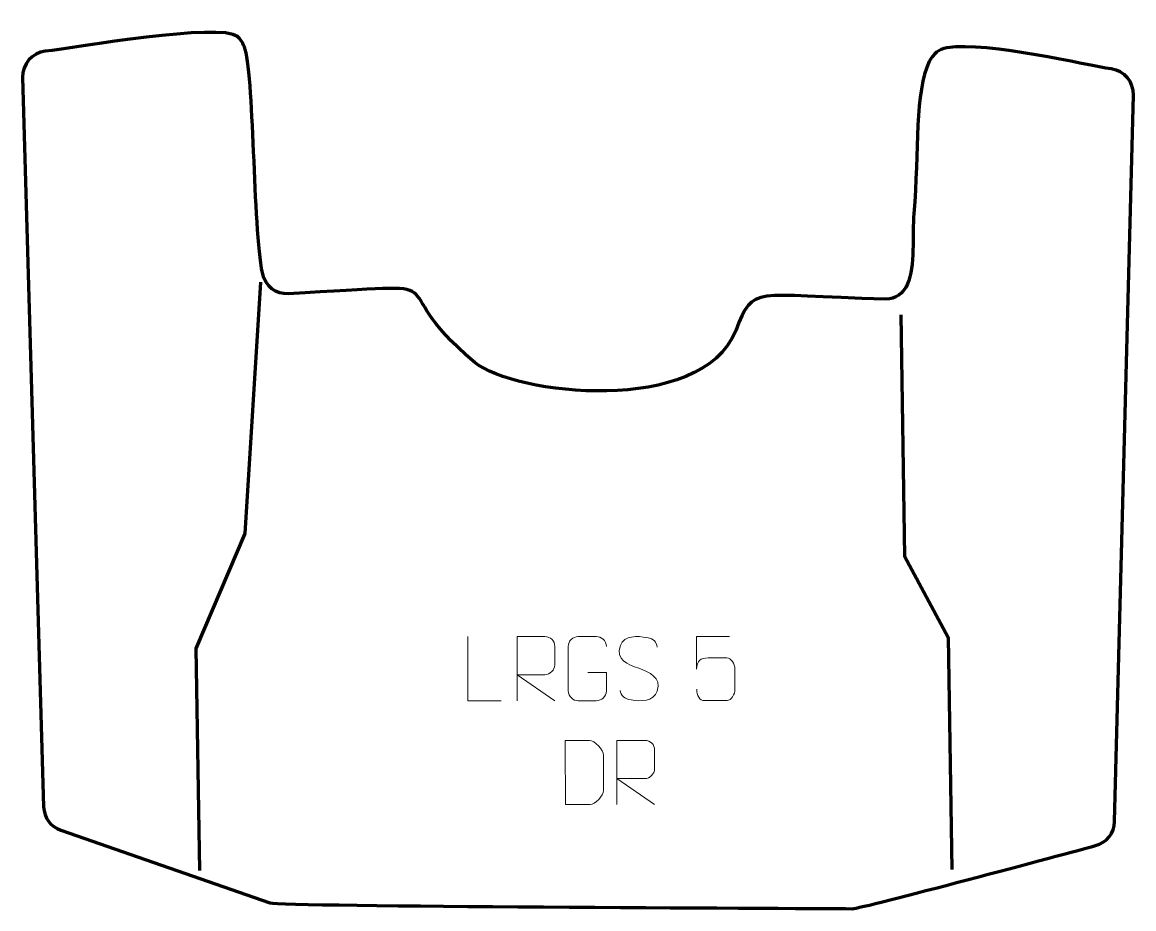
# Model space of a CAD drawing. Header units: millimetres. Extents: x 2039 to 2472, y -359 to -14.
import ezdxf

# ---------------------------------------------------------------- set-up
doc = ezdxf.new("R2010")
doc.units = ezdxf.units.MM
doc.header["$MEASUREMENT"] = 0
doc.layers.add('layer 1', color=7, linetype='Continuous')
doc.layers.add('layer 2', color=7, linetype='Continuous')

msp = doc.modelspace()

# ---------------------------------------------------------------- linework, layer by layer
at = {"layer": 'layer 1', "color": 230, "lineweight": 200}
msp.add_open_spline([(2048.0353, -25.4502), (2059.6868, -24.0766), (2116.0887, -14.1444), (2122.8512, -19.7585), (2122.8512, -19.7585), (2123.9147, -20.6414), (2124.7922, -21.9765), (2125.5162, -23.6888), (2125.5162, -23.6888), (2129.4071, -32.8917), (2128.9102, -94.3689), (2132.5396, -111.72), (2132.5396, -111.72), (2133.7073, -117.3026), (2137.9388, -120.0876), (2142.6247, -119.8396), (2142.6247, -119.8396), (2215.8608, -115.9629), (2175.9941, -113.8596), (2215.1912, -146.5222), (2215.1912, -146.5222), (2230.4455, -159.2334), (2303.2579, -167.5778), (2316.759, -134.2228), (2316.759, -134.2228), (2324.1367, -115.9958), (2322.2571, -120.7138), (2375.1852, -121.9034), (2375.1852, -121.9034), (2379.0723, -121.9908), (2381.9063, -119.8539), (2383.6264, -115.9984), (2383.6264, -115.9984), (2386.7052, -109.0979), (2385.4046, -97.0782), (2386.1096, -88.5423), (2386.1096, -88.5423), (2388.1052, -64.3823), (2386.3835, -40.922), (2392.0988, -29.4764), (2392.0988, -29.4764), (2393.5938, -26.4826), (2395.791, -24.5759), (2398.9908, -24.0986), (2398.9908, -24.0986), (2415.3107, -21.6638), (2453.5595, -31.0151), (2462.9674, -32.3361), (2462.9674, -32.3361), (2468.0272, -33.0466), (2471.706, -37.3904), (2471.5735, -42.4983), (2471.5735, -42.4983), (2471.5735, -42.4983), (2464.2383, -325.2311), (2464.2383, -325.2311), (2464.2383, -325.2311), (2464.1212, -329.7441), (2461.1525, -333.4936), (2456.7866, -334.6425), (2456.7866, -334.6425), (2446.4017, -337.3753), (2365.4395, -359.2061), (2362.1687, -359.1807), (2362.1687, -359.1807), (2339.7656, -359.0067), (2139.5652, -358.3113), (2135.4634, -356.8873), (2135.4634, -356.8873), (2135.4634, -356.8873), (2054.107, -328.6452), (2054.107, -328.6452), (2054.107, -328.6452), (2050.106, -327.2563), (2047.5125, -323.7198), (2047.3905, -319.4864), (2047.3905, -319.4864), (2047.3905, -319.4864), (2039.2102, -35.6695), (2039.2102, -35.6695), (2039.2102, -35.6695), (2039.0605, -30.4743), (2042.8737, -26.0587), (2048.0353, -25.4502)], degree=3, knots=[0, 0, 0, 0, 0.04545455, 0.04545455, 0.04545455, 0.04545455, 0.09090909, 0.09090909, 0.09090909, 0.09090909, 0.13636364, 0.13636364, 0.13636364, 0.13636364, 0.18181818, 0.18181818, 0.18181818, 0.18181818, 0.22727273, 0.22727273, 0.22727273, 0.22727273, 0.27272727, 0.27272727, 0.27272727, 0.27272727, 0.31818182, 0.31818182, 0.31818182, 0.31818182, 0.36363636, 0.36363636, 0.36363636, 0.36363636, 0.40909091, 0.40909091, 0.40909091, 0.40909091, 0.45454545, 0.45454545, 0.45454545, 0.45454545, 0.5, 0.5, 0.5, 0.5, 0.54545455, 0.54545455, 0.54545455, 0.54545455, 0.59090909, 0.59090909, 0.59090909, 0.59090909, 0.63636364, 0.63636364, 0.63636364, 0.63636364, 0.68181818, 0.68181818, 0.68181818, 0.68181818, 0.72727273, 0.72727273, 0.72727273, 0.72727273, 0.77272727, 0.77272727, 0.77272727, 0.77272727, 0.81818182, 0.81818182, 0.81818182, 0.81818182, 0.86363636, 0.86363636, 0.86363636, 0.86363636, 0.90909091, 0.90909091, 0.90909091, 0.90909091, 1, 1, 1, 1], dxfattribs=at)
at = {"layer": 'layer 1', "color": 250, "lineweight": 9}
for points, knots in [([(2225.4899, -278.2217), (2225.4899, -278.2217), (2212.5408, -278.2217), (2212.5408, -278.2217), (2212.5408, -278.2217), (2212.5408, -278.2217), (2212.5408, -253.2681), (2212.5408, -253.2681)], [0, 0, 0, 0, 0.33333333, 0.33333333, 0.33333333, 0.33333333, 1, 1, 1, 1]), ([(2231.6833, -278.2216), (2231.6833, -278.2216), (2231.6833, -253.2681), (2231.6833, -253.2681), (2231.6833, -253.2681), (2235.2781, -253.2681), (2238.8736, -253.2681), (2242.4688, -253.2681), (2242.4688, -253.2681), (2244.7941, -253.3058), (2246.3514, -254.7958), (2246.3473, -257.1622), (2246.3473, -257.1622), (2246.3469, -259.1977), (2246.3469, -262.2571), (2246.3473, -264.2931), (2246.3473, -264.2931), (2246.3408, -266.1686), (2244.5285, -268.1104), (2242.519, -268.1295), (2242.519, -268.1295), (2242.519, -268.1295), (2231.6833, -268.1295), (2231.6833, -268.1295), (2231.6833, -268.1295), (2231.6833, -268.1295), (2246.338, -278.2216), (2246.338, -278.2216)], [0, 0, 0, 0, 0.125, 0.125, 0.125, 0.125, 0.25, 0.25, 0.25, 0.25, 0.375, 0.375, 0.375, 0.375, 0.5, 0.5, 0.5, 0.5, 0.625, 0.625, 0.625, 0.625, 0.75, 0.75, 0.75, 0.75, 1, 1, 1, 1]), ([(2259.2703, -267.2359), (2259.2703, -267.2359), (2266.4384, -267.2359), (2266.4384, -267.2359), (2266.4384, -267.2359), (2266.4384, -267.2359), (2266.4384, -274.404), (2266.4384, -274.404), (2266.4384, -274.404), (2266.2987, -276.7274), (2264.6215, -278.207), (2262.4737, -278.2178), (2262.4737, -278.2178), (2260.1419, -278.2174), (2257.8099, -278.2174), (2255.4784, -278.2178), (2255.4784, -278.2178), (2253.5535, -278.3232), (2251.5813, -276.4387), (2251.5925, -274.4214), (2251.5925, -274.4214), (2251.5929, -268.6513), (2251.5929, -262.8816), (2251.5925, -257.1123), (2251.5925, -257.1123), (2251.5967, -254.9742), (2253.3435, -253.255), (2255.4958, -253.2684), (2255.4958, -253.2684), (2257.8215, -253.2684), (2260.1476, -253.2684), (2262.4737, -253.2684), (2262.4737, -253.2684), (2264.4204, -253.233), (2266.4118, -254.7245), (2266.4384, -257.1622)], [0, 0, 0, 0, 0.1, 0.1, 0.1, 0.1, 0.2, 0.2, 0.2, 0.2, 0.3, 0.3, 0.3, 0.3, 0.4, 0.4, 0.4, 0.4, 0.5, 0.5, 0.5, 0.5, 0.6, 0.6, 0.6, 0.6, 0.7, 0.7, 0.7, 0.7, 0.8, 0.8, 0.8, 0.8, 1, 1, 1, 1]), ([(2279.0209, -265.571), (2274.7726, -264.1006), (2269.8645, -262.3048), (2271.8696, -256.7845), (2271.8696, -256.7845), (2273.3731, -252.6446), (2278.5867, -253.0331), (2282.1903, -253.6342), (2282.1903, -253.6342), (2285.0509, -254.1114), (2285.9156, -255.3246), (2286.2262, -257.4087)], [0, 0, 0, 0, 0.25, 0.25, 0.25, 0.25, 0.5, 0.5, 0.5, 0.5, 1, 1, 1, 1]), ([(2314.4096, -253.2901), (2314.4096, -253.2901), (2301.5579, -253.2901), (2301.5579, -253.2901), (2301.5579, -253.2901), (2301.5582, -257.5207), (2301.5582, -261.7516), (2301.5579, -265.9828), (2301.5579, -265.9828), (2301.5576, -262.6727), (2303.1886, -261.6009), (2306.0006, -261.5404), (2306.0006, -261.5404), (2308.4402, -261.5401), (2310.8797, -261.5401), (2313.3189, -261.5404), (2313.3189, -261.5404), (2314.9687, -261.5336), (2316.4436, -263.9141), (2316.4721, -265.9828), (2316.4721, -265.9828), (2316.4718, -268.5701), (2316.4718, -271.1577), (2316.4721, -273.7454), (2316.4721, -273.7454), (2316.5183, -275.7048), (2315.0189, -278.1411), (2313.393, -278.1996), (2313.393, -278.1996), (2311.4365, -278.1993), (2306.5415, -278.1993), (2304.5845, -278.1996), (2304.5845, -278.1996), (2302.739, -278.2084), (2301.6319, -276.2436), (2301.6111, -273.6925)], [0, 0, 0, 0, 0.1, 0.1, 0.1, 0.1, 0.2, 0.2, 0.2, 0.2, 0.3, 0.3, 0.3, 0.3, 0.4, 0.4, 0.4, 0.4, 0.5, 0.5, 0.5, 0.5, 0.6, 0.6, 0.6, 0.6, 0.7, 0.7, 0.7, 0.7, 0.8, 0.8, 0.8, 0.8, 1, 1, 1, 1]), ([(2279.0209, -265.5711), (2283.0395, -267.2178), (2288.069, -269.1061), (2286.235, -274.4664), (2286.235, -274.4664), (2284.7752, -278.7328), (2279.8644, -278.4761), (2276.1383, -277.9214), (2276.1383, -277.9214), (2273.3883, -277.5116), (2272.1674, -276.2981), (2271.7894, -274.1859)], [0, 0, 0, 0, 0.25, 0.25, 0.25, 0.25, 0.5, 0.5, 0.5, 0.5, 1, 1, 1, 1]), ([(2250.4815, -318.6164), (2252.8133, -318.616), (2257.7635, -318.64), (2260.095, -318.6403), (2260.095, -318.6403), (2262.02, -318.7457), (2265.3386, -315.2041), (2265.3274, -313.1868), (2265.3274, -313.1868), (2265.327, -307.4167), (2265.327, -305.247), (2265.3274, -299.4777), (2265.3274, -299.4777), (2265.3231, -297.3396), (2261.9486, -293.6795), (2259.7962, -293.693), (2259.7962, -293.693), (2257.4705, -293.693), (2252.7462, -293.693), (2250.4201, -293.693), (2250.4201, -293.693), (2250.4205, -299.4399), (2250.4818, -312.8691), (2250.4815, -318.6164)], [0, 0, 0, 0, 0.14285714, 0.14285714, 0.14285714, 0.14285714, 0.28571429, 0.28571429, 0.28571429, 0.28571429, 0.42857143, 0.42857143, 0.42857143, 0.42857143, 0.57142857, 0.57142857, 0.57142857, 0.57142857, 0.71428571, 0.71428571, 0.71428571, 0.71428571, 1, 1, 1, 1]), ([(2270.5417, -318.6445), (2270.5417, -318.6445), (2270.5417, -293.691), (2270.5417, -293.691), (2270.5417, -293.691), (2274.1365, -293.691), (2277.732, -293.691), (2281.3272, -293.691), (2281.3272, -293.691), (2283.6525, -293.7287), (2285.2098, -295.2187), (2285.2057, -297.5851), (2285.2057, -297.5851), (2285.2053, -299.6206), (2285.2053, -302.68), (2285.2057, -304.716), (2285.2057, -304.716), (2285.1992, -306.5915), (2283.3869, -308.5333), (2281.3774, -308.5524), (2281.3774, -308.5524), (2281.3774, -308.5524), (2270.5417, -308.5524), (2270.5417, -308.5524), (2270.5417, -308.5524), (2270.5417, -308.5524), (2285.1964, -318.6445), (2285.1964, -318.6445)], [0, 0, 0, 0, 0.125, 0.125, 0.125, 0.125, 0.25, 0.25, 0.25, 0.25, 0.375, 0.375, 0.375, 0.375, 0.5, 0.5, 0.5, 0.5, 0.625, 0.625, 0.625, 0.625, 0.75, 0.75, 0.75, 0.75, 1, 1, 1, 1])]:
    msp.add_open_spline(points, degree=3, knots=knots, dxfattribs=at)
at = {"layer": 'layer 2', "color": 142, "lineweight": 200}
for points in [[(2131.8445, -115.2942), (2131.8445, -115.2942), (2125.6707, -213.1016), (2125.6707, -213.1016), (2125.6707, -213.1016), (2125.6707, -213.1016), (2106.6207, -257.9044), (2106.6207, -257.9044), (2106.6207, -257.9044), (2106.6207, -257.9044), (2108.0319, -344.335), (2108.0319, -344.335)], [(2381.0817, -128.0822), (2381.0817, -128.0822), (2382.4929, -221.9211), (2382.4929, -221.9211), (2382.4929, -221.9211), (2382.4929, -221.9211), (2399.4262, -253.6711), (2399.4262, -253.6711), (2399.4262, -253.6711), (2399.4262, -253.6711), (2400.8373, -343.9823), (2400.8373, -343.9823)]]:
    msp.add_open_spline(points, degree=3, knots=[0, 0, 0, 0, 0.25, 0.25, 0.25, 0.25, 0.5, 0.5, 0.5, 0.5, 1, 1, 1, 1], dxfattribs=at)

doc.saveas('drawing.dxf')
